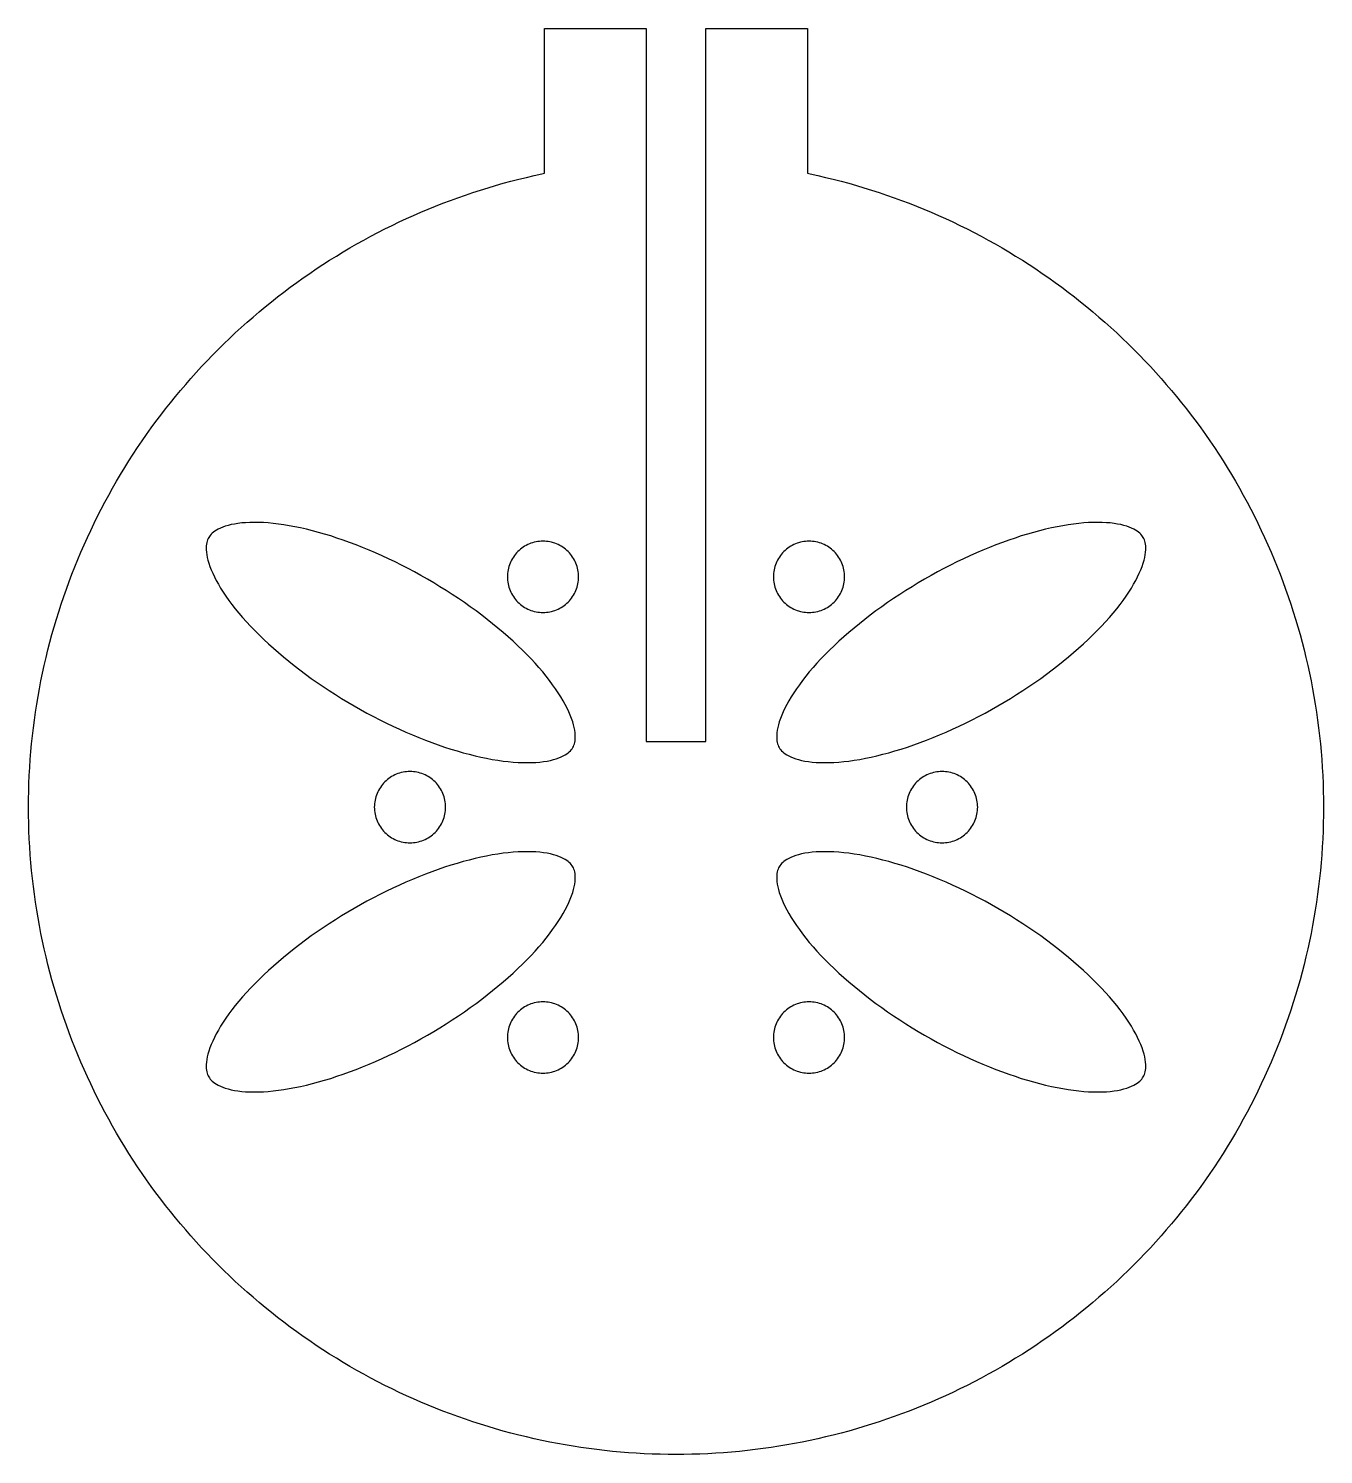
# Model space of a CAD drawing. Header units: millimetres. Extents: x -34 to 108, y -34 to 42.
# Drawn here: x -34.5 to 34.5, y -34.5 to 41.5 of the extents above; entities that cross this region are included whole.
import ezdxf

# ---------------------------------------------------------------- set-up
doc = ezdxf.new("R2010")
doc.units = ezdxf.units.MM
doc.layers.add('CUT', color=1, linetype='Continuous')

msp = doc.modelspace()

# ---------------------------------------------------------------- linework, layer by layer
at = {"layer": 'CUT'}
for points in [[(34.477, -1.27), (34.458, -1.693), (34.435, -2.116), (34.407, -2.538), (34.373, -2.96), (34.334, -3.382), (34.29, -3.803), (34.241, -4.223), (34.186, -4.643), (34.127, -5.062), (34.062, -5.481), (33.992, -5.898), (33.917, -6.315), (33.837, -6.731), (33.752, -7.145), (33.662, -7.559), (33.566, -7.972), (33.466, -8.383), (33.361, -8.793), (33.25, -9.202), (33.135, -9.609), (33.014, -10.015), (32.889, -10.419), (32.759, -10.822), (32.623, -11.223), (32.483, -11.623), (32.338, -12.02), (32.188, -12.416), (32.033, -12.81), (31.874, -13.203), (31.709, -13.593), (31.54, -13.981), (31.366, -14.367), (31.188, -14.751), (31.004, -15.132), (30.816, -15.512), (30.624, -15.889), (30.426, -16.263), (30.224, -16.635), (30.018, -17.005), (29.807, -17.372), (29.592, -17.737), (29.372, -18.098), (29.147, -18.457), (28.919, -18.814), (28.686, -19.167), (28.448, -19.518), (28.207, -19.865), (27.961, -20.21), (27.711, -20.552), (27.456, -20.89), (27.198, -21.225), (26.935, -21.558), (26.669, -21.887), (26.398, -22.212), (26.124, -22.534), (25.845, -22.853), (25.563, -23.169), (25.277, -23.481), (24.987, -23.789), (24.693, -24.094), (24.395, -24.395), (24.094, -24.693), (23.789, -24.987), (23.481, -25.277), (23.169, -25.563), (22.853, -25.845), (22.534, -26.124), (22.212, -26.398), (21.887, -26.669), (21.558, -26.935), (21.225, -27.198), (20.89, -27.456), (20.552, -27.711), (20.21, -27.961), (19.865, -28.207), (19.518, -28.448), (19.167, -28.686), (18.814, -28.919), (18.457, -29.147), (18.098, -29.372), (17.737, -29.592), (17.372, -29.807), (17.005, -30.018), (16.635, -30.224), (16.263, -30.426), (15.889, -30.624), (15.512, -30.816), (15.132, -31.004), (14.751, -31.188), (14.367, -31.366), (13.981, -31.54), (13.593, -31.709), (13.203, -31.874), (12.81, -32.033), (12.416, -32.188), (12.02, -32.338), (11.623, -32.483), (11.223, -32.623), (10.822, -32.759), (10.419, -32.889), (10.015, -33.014), (9.609, -33.135), (9.202, -33.25), (8.793, -33.361), (8.383, -33.466), (7.972, -33.566), (7.559, -33.662), (7.145, -33.752), (6.731, -33.837), (6.315, -33.917), (5.898, -33.992), (5.481, -34.062), (5.062, -34.127), (4.643, -34.186), (4.223, -34.241), (3.803, -34.29), (3.382, -34.334), (2.96, -34.373), (2.538, -34.407), (2.116, -34.435), (1.693, -34.458), (1.27, -34.477), (0.847, -34.49), (0.423, -34.497), (0, -34.5), (-0.423, -34.497), (-0.847, -34.49), (-1.27, -34.477), (-1.693, -34.458), (-2.116, -34.435), (-2.538, -34.407), (-2.96, -34.373), (-3.382, -34.334), (-3.803, -34.29), (-4.223, -34.241), (-4.643, -34.186), (-5.062, -34.127), (-5.481, -34.062), (-5.898, -33.992), (-6.315, -33.917), (-6.731, -33.837), (-7.145, -33.752), (-7.559, -33.662), (-7.972, -33.566), (-8.383, -33.466), (-8.793, -33.361), (-9.202, -33.25), (-9.609, -33.135), (-10.015, -33.014), (-10.419, -32.889), (-10.822, -32.759), (-11.223, -32.623), (-11.623, -32.483), (-12.02, -32.338), (-12.416, -32.188), (-12.81, -32.033), (-13.203, -31.874), (-13.593, -31.709), (-13.981, -31.54), (-14.367, -31.366), (-14.751, -31.188), (-15.132, -31.004), (-15.512, -30.816), (-15.889, -30.624), (-16.263, -30.426), (-16.635, -30.224), (-17.005, -30.018), (-17.372, -29.807), (-17.737, -29.592), (-18.098, -29.372), (-18.457, -29.147), (-18.814, -28.919), (-19.167, -28.686), (-19.518, -28.448), (-19.865, -28.207), (-20.21, -27.961), (-20.552, -27.711), (-20.89, -27.456), (-21.225, -27.198), (-21.558, -26.935), (-21.887, -26.669), (-22.212, -26.398), (-22.534, -26.124), (-22.853, -25.845), (-23.169, -25.563), (-23.481, -25.277), (-23.789, -24.987), (-24.094, -24.693), (-24.395, -24.395), (-24.693, -24.094), (-24.987, -23.789), (-25.277, -23.481), (-25.563, -23.169), (-25.845, -22.853), (-26.124, -22.534), (-26.398, -22.212), (-26.669, -21.887), (-26.935, -21.558), (-27.198, -21.225), (-27.456, -20.89), (-27.711, -20.552), (-27.961, -20.21), (-28.207, -19.865), (-28.448, -19.518), (-28.686, -19.167), (-28.919, -18.814), (-29.147, -18.457), (-29.372, -18.098), (-29.592, -17.737), (-29.807, -17.372), (-30.018, -17.005), (-30.224, -16.635), (-30.426, -16.263), (-30.624, -15.889), (-30.816, -15.512), (-31.004, -15.132), (-31.188, -14.751), (-31.366, -14.367), (-31.54, -13.981), (-31.709, -13.593), (-31.874, -13.203), (-32.033, -12.81), (-32.188, -12.416), (-32.338, -12.02), (-32.483, -11.623), (-32.623, -11.223), (-32.759, -10.822), (-32.889, -10.419), (-33.014, -10.015), (-33.135, -9.609), (-33.25, -9.202), (-33.361, -8.793), (-33.466, -8.383), (-33.566, -7.972), (-33.662, -7.559), (-33.752, -7.145), (-33.837, -6.731), (-33.917, -6.315), (-33.992, -5.898), (-34.062, -5.481), (-34.127, -5.062), (-34.186, -4.643), (-34.241, -4.223), (-34.29, -3.803), (-34.334, -3.382), (-34.373, -2.96), (-34.407, -2.538), (-34.435, -2.116), (-34.458, -1.693), (-34.477, -1.27), (-34.49, -0.847), (-34.497, -0.423), (-34.5, 0), (-34.497, 0.423), (-34.49, 0.847), (-34.477, 1.27), (-34.458, 1.693), (-34.435, 2.116), (-34.407, 2.538), (-34.373, 2.96), (-34.334, 3.382), (-34.29, 3.803), (-34.241, 4.223), (-34.186, 4.643), (-34.127, 5.062), (-34.062, 5.481), (-33.992, 5.898), (-33.917, 6.315), (-33.837, 6.731), (-33.752, 7.145), (-33.662, 7.559), (-33.566, 7.972), (-33.466, 8.383), (-33.361, 8.793), (-33.25, 9.202), (-33.135, 9.609), (-33.014, 10.015), (-32.889, 10.419), (-32.759, 10.822), (-32.623, 11.223), (-32.483, 11.623), (-32.338, 12.02), (-32.188, 12.416), (-32.033, 12.81), (-31.874, 13.203), (-31.709, 13.593), (-31.54, 13.981), (-31.366, 14.367), (-31.188, 14.751), (-31.004, 15.132), (-30.816, 15.512), (-30.624, 15.889), (-30.426, 16.263), (-30.224, 16.635), (-30.018, 17.005), (-29.807, 17.372), (-29.592, 17.737), (-29.372, 18.098), (-29.147, 18.457), (-28.919, 18.814), (-28.686, 19.167), (-28.448, 19.518), (-28.207, 19.865), (-27.961, 20.21), (-27.711, 20.552), (-27.456, 20.89), (-27.198, 21.225), (-26.935, 21.558), (-26.669, 21.887), (-26.398, 22.212), (-26.124, 22.534), (-25.845, 22.853), (-25.563, 23.169), (-25.277, 23.481), (-24.987, 23.789), (-24.693, 24.094), (-24.395, 24.395), (-24.094, 24.693), (-23.789, 24.987), (-23.481, 25.277), (-23.169, 25.563), (-22.853, 25.845), (-22.534, 26.124), (-22.212, 26.398), (-21.887, 26.669), (-21.558, 26.935), (-21.225, 27.198), (-20.89, 27.456), (-20.552, 27.711), (-20.21, 27.961), (-19.865, 28.207), (-19.518, 28.448), (-19.167, 28.686), (-18.814, 28.919), (-18.457, 29.147), (-18.098, 29.372), (-17.737, 29.592), (-17.372, 29.807), (-17.005, 30.018), (-16.635, 30.224), (-16.263, 30.426), (-15.889, 30.624), (-15.512, 30.816), (-15.132, 31.004), (-14.751, 31.188), (-14.367, 31.366), (-13.981, 31.54), (-13.593, 31.709), (-13.203, 31.874), (-12.81, 32.033), (-12.416, 32.188), (-12.02, 32.338), (-11.623, 32.483), (-11.223, 32.623), (-10.822, 32.759), (-10.419, 32.889), (-10.015, 33.014), (-9.609, 33.135), (-9.202, 33.25), (-8.793, 33.361), (-8.383, 33.466), (-7.972, 33.566), (-7.559, 33.662), (-7.145, 33.752), (-7, 33.782), (-7, 41.5), (-1.587, 41.5), (-1.587, 3.5), (1.587, 3.5), (1.587, 41.5), (7, 41.5), (7, 33.782), (7.145, 33.752), (7.559, 33.662), (7.972, 33.566), (8.383, 33.466), (8.793, 33.361), (9.202, 33.25), (9.609, 33.135), (10.015, 33.014), (10.419, 32.889), (10.822, 32.759), (11.223, 32.623), (11.623, 32.483), (12.02, 32.338), (12.416, 32.188), (12.81, 32.033), (13.203, 31.874), (13.593, 31.709), (13.981, 31.54), (14.367, 31.366), (14.751, 31.188), (15.132, 31.004), (15.512, 30.816), (15.889, 30.624), (16.263, 30.426), (16.635, 30.224), (17.005, 30.018), (17.372, 29.807), (17.737, 29.592), (18.098, 29.372), (18.457, 29.147), (18.814, 28.919), (19.167, 28.686), (19.518, 28.448), (19.865, 28.207), (20.21, 27.961), (20.552, 27.711), (20.89, 27.456), (21.225, 27.198), (21.558, 26.935), (21.887, 26.669), (22.212, 26.398), (22.534, 26.124), (22.853, 25.845), (23.169, 25.563), (23.481, 25.277), (23.789, 24.987), (24.094, 24.693), (24.395, 24.395), (24.693, 24.094), (24.987, 23.789), (25.277, 23.481), (25.563, 23.169), (25.845, 22.853), (26.124, 22.534), (26.398, 22.212), (26.669, 21.887), (26.935, 21.558), (27.198, 21.225), (27.456, 20.89), (27.711, 20.552), (27.961, 20.21), (28.207, 19.865), (28.448, 19.518), (28.686, 19.167), (28.919, 18.814), (29.147, 18.457), (29.372, 18.098), (29.592, 17.737), (29.807, 17.372), (30.018, 17.005), (30.224, 16.635), (30.426, 16.263), (30.624, 15.889), (30.816, 15.512), (31.004, 15.132), (31.188, 14.751), (31.366, 14.367), (31.54, 13.981), (31.709, 13.593), (31.874, 13.203), (32.033, 12.81), (32.188, 12.416), (32.338, 12.02), (32.483, 11.623), (32.623, 11.223), (32.759, 10.822), (32.889, 10.419), (33.014, 10.015), (33.135, 9.609), (33.25, 9.202), (33.361, 8.793), (33.466, 8.383), (33.566, 7.972), (33.662, 7.559), (33.752, 7.145), (33.837, 6.731), (33.917, 6.315), (33.992, 5.898), (34.062, 5.481), (34.127, 5.062), (34.186, 4.643), (34.241, 4.223), (34.29, 3.803), (34.334, 3.382), (34.373, 2.96), (34.407, 2.538), (34.435, 2.116), (34.458, 1.693), (34.477, 1.27), (34.49, 0.847), (34.497, 0.423), (34.5, 0), (34.497, -0.423), (34.49, -0.847), (34.477, -1.27)], [(-12.246, 11.546), (-12.577, 11.752), (-12.911, 11.955), (-13.249, 12.152), (-13.589, 12.346), (-13.931, 12.534), (-14.276, 12.718), (-14.621, 12.896), (-14.968, 13.069), (-15.316, 13.235), (-15.663, 13.397), (-16.01, 13.552), (-16.357, 13.7), (-16.703, 13.843), (-17.047, 13.978), (-17.389, 14.107), (-17.728, 14.23), (-18.065, 14.345), (-18.399, 14.453), (-18.729, 14.553), (-19.055, 14.647), (-19.376, 14.733), (-19.692, 14.811), (-20.003, 14.882), (-20.308, 14.946), (-20.606, 15.001), (-20.898, 15.049), (-21.182, 15.09), (-21.459, 15.122), (-21.728, 15.147), (-21.988, 15.165), (-22.239, 15.175), (-22.48, 15.178), (-22.712, 15.174), (-22.933, 15.163), (-23.143, 15.146), (-23.341, 15.122), (-23.528, 15.092), (-23.703, 15.057), (-23.865, 15.017), (-24.015, 14.973), (-24.152, 14.925), (-24.276, 14.874), (-24.387, 14.821), (-24.486, 14.767), (-24.573, 14.711), (-24.648, 14.655), (-24.714, 14.6), (-24.77, 14.544), (-24.819, 14.488), (-24.861, 14.432), (-24.897, 14.374), (-24.929, 14.314), (-24.957, 14.25), (-24.981, 14.18), (-25.001, 14.103), (-25.016, 14.018), (-25.027, 13.925), (-25.031, 13.822), (-25.029, 13.709), (-25.019, 13.586), (-25.002, 13.453), (-24.975, 13.311), (-24.938, 13.159), (-24.892, 12.999), (-24.834, 12.83), (-24.767, 12.653), (-24.688, 12.469), (-24.598, 12.279), (-24.497, 12.082), (-24.385, 11.879), (-24.262, 11.672), (-24.127, 11.46), (-23.982, 11.243), (-23.826, 11.023), (-23.659, 10.8), (-23.482, 10.574), (-23.295, 10.345), (-23.097, 10.114), (-22.89, 9.882), (-22.673, 9.648), (-22.447, 9.414), (-22.212, 9.178), (-21.968, 8.943), (-21.716, 8.708), (-21.455, 8.473), (-21.187, 8.238), (-20.912, 8.005), (-20.629, 7.774), (-20.339, 7.544), (-20.043, 7.315), (-19.741, 7.09), (-19.433, 6.866), (-19.12, 6.646), (-18.802, 6.429), (-18.479, 6.215), (-18.152, 6.004), (-17.821, 5.798), (-17.486, 5.595), (-17.149, 5.398), (-16.809, 5.204), (-16.466, 5.016), (-16.122, 4.832), (-15.776, 4.654), (-15.429, 4.481), (-15.082, 4.315), (-14.734, 4.153), (-14.387, 3.998), (-14.04, 3.85), (-13.695, 3.707), (-13.351, 3.572), (-13.009, 3.443), (-12.669, 3.32), (-12.332, 3.205), (-11.999, 3.097), (-11.669, 2.997), (-11.343, 2.903), (-11.022, 2.817), (-10.705, 2.739), (-10.395, 2.668), (-10.09, 2.604), (-9.791, 2.549), (-9.5, 2.501), (-9.215, 2.46), (-8.938, 2.428), (-8.67, 2.403), (-8.41, 2.385), (-8.159, 2.375), (-7.917, 2.372), (-7.686, 2.376), (-7.465, 2.387), (-7.255, 2.404), (-7.056, 2.428), (-6.869, 2.458), (-6.695, 2.493), (-6.532, 2.533), (-6.382, 2.577), (-6.246, 2.625), (-6.122, 2.676), (-6.011, 2.729), (-5.912, 2.783), (-5.825, 2.839), (-5.749, 2.895), (-5.684, 2.95), (-5.627, 3.006), (-5.579, 3.062), (-5.537, 3.118), (-5.5, 3.176), (-5.468, 3.236), (-5.441, 3.3), (-5.417, 3.37), (-5.397, 3.447), (-5.381, 3.532), (-5.371, 3.625), (-5.366, 3.728), (-5.368, 3.841), (-5.378, 3.964), (-5.396, 4.097), (-5.423, 4.239), (-5.459, 4.391), (-5.506, 4.551), (-5.563, 4.72), (-5.631, 4.897), (-5.71, 5.081), (-5.799, 5.271), (-5.9, 5.468), (-6.013, 5.671), (-6.136, 5.878), (-6.27, 6.09), (-6.416, 6.307), (-6.572, 6.527), (-6.738, 6.75), (-6.916, 6.976), (-7.103, 7.205), (-7.3, 7.436), (-7.508, 7.668), (-7.724, 7.902), (-7.951, 8.136), (-8.186, 8.372), (-8.429, 8.607), (-8.682, 8.842), (-8.942, 9.077), (-9.21, 9.312), (-9.486, 9.545), (-9.769, 9.776), (-10.058, 10.006), (-10.354, 10.235), (-10.656, 10.46), (-10.964, 10.684), (-11.277, 10.904), (-11.596, 11.121), (-11.919, 11.335), (-12.246, 11.546)], [(16.122, 4.832), (16.466, 5.016), (16.809, 5.204), (17.149, 5.398), (17.486, 5.595), (17.821, 5.798), (18.152, 6.004), (18.479, 6.215), (18.802, 6.429), (19.12, 6.646), (19.433, 6.866), (19.741, 7.09), (20.043, 7.315), (20.339, 7.544), (20.629, 7.774), (20.912, 8.005), (21.187, 8.238), (21.455, 8.473), (21.716, 8.708), (21.968, 8.943), (22.212, 9.178), (22.447, 9.414), (22.673, 9.648), (22.89, 9.882), (23.097, 10.114), (23.295, 10.345), (23.482, 10.574), (23.659, 10.8), (23.826, 11.023), (23.982, 11.243), (24.127, 11.46), (24.262, 11.672), (24.385, 11.879), (24.497, 12.082), (24.598, 12.279), (24.688, 12.469), (24.767, 12.653), (24.834, 12.83), (24.892, 12.999), (24.938, 13.159), (24.975, 13.311), (25.002, 13.453), (25.019, 13.586), (25.029, 13.709), (25.031, 13.822), (25.027, 13.925), (25.016, 14.018), (25.001, 14.103), (24.981, 14.18), (24.957, 14.25), (24.929, 14.314), (24.897, 14.374), (24.861, 14.432), (24.819, 14.488), (24.77, 14.544), (24.714, 14.6), (24.648, 14.655), (24.573, 14.711), (24.486, 14.767), (24.387, 14.821), (24.276, 14.874), (24.152, 14.925), (24.015, 14.973), (23.865, 15.017), (23.703, 15.057), (23.528, 15.092), (23.341, 15.122), (23.143, 15.146), (22.933, 15.163), (22.712, 15.174), (22.48, 15.178), (22.239, 15.175), (21.988, 15.165), (21.728, 15.147), (21.459, 15.122), (21.182, 15.09), (20.898, 15.049), (20.606, 15.001), (20.308, 14.946), (20.003, 14.882), (19.692, 14.811), (19.376, 14.733), (19.055, 14.647), (18.729, 14.553), (18.399, 14.453), (18.065, 14.345), (17.728, 14.23), (17.389, 14.107), (17.047, 13.978), (16.703, 13.843), (16.357, 13.7), (16.01, 13.552), (15.663, 13.397), (15.316, 13.235), (14.968, 13.069), (14.621, 12.896), (14.276, 12.718), (13.931, 12.534), (13.589, 12.346), (13.249, 12.152), (12.911, 11.955), (12.577, 11.752), (12.246, 11.546), (11.919, 11.335), (11.596, 11.121), (11.277, 10.904), (10.964, 10.684), (10.656, 10.46), (10.354, 10.235), (10.058, 10.006), (9.769, 9.776), (9.486, 9.545), (9.21, 9.312), (8.942, 9.077), (8.682, 8.842), (8.429, 8.607), (8.186, 8.372), (7.951, 8.136), (7.724, 7.902), (7.508, 7.668), (7.3, 7.436), (7.103, 7.205), (6.916, 6.976), (6.738, 6.75), (6.572, 6.527), (6.416, 6.307), (6.27, 6.09), (6.136, 5.878), (6.013, 5.671), (5.9, 5.468), (5.799, 5.271), (5.71, 5.081), (5.631, 4.897), (5.563, 4.72), (5.506, 4.551), (5.459, 4.391), (5.423, 4.239), (5.396, 4.097), (5.378, 3.964), (5.368, 3.841), (5.366, 3.728), (5.371, 3.625), (5.381, 3.532), (5.397, 3.447), (5.417, 3.37), (5.441, 3.3), (5.468, 3.236), (5.5, 3.176), (5.537, 3.118), (5.579, 3.062), (5.627, 3.006), (5.684, 2.95), (5.749, 2.895), (5.825, 2.839), (5.912, 2.783), (6.011, 2.729), (6.122, 2.676), (6.246, 2.625), (6.382, 2.577), (6.532, 2.533), (6.695, 2.493), (6.869, 2.458), (7.056, 2.428), (7.255, 2.404), (7.465, 2.387), (7.686, 2.376), (7.917, 2.372), (8.159, 2.375), (8.41, 2.385), (8.67, 2.403), (8.938, 2.428), (9.215, 2.46), (9.5, 2.501), (9.791, 2.549), (10.09, 2.604), (10.395, 2.668), (10.705, 2.739), (11.022, 2.817), (11.343, 2.903), (11.669, 2.997), (11.999, 3.097), (12.332, 3.205), (12.669, 3.32), (13.009, 3.443), (13.351, 3.572), (13.695, 3.707), (14.04, 3.85), (14.387, 3.998), (14.734, 4.153), (15.082, 4.315), (15.429, 4.481), (15.776, 4.654), (16.122, 4.832)], [(-5.224, 11.905), (-5.208, 11.997), (-5.197, 12.09), (-5.19, 12.183), (-5.188, 12.276), (-5.19, 12.369), (-5.197, 12.462), (-5.208, 12.555), (-5.224, 12.647), (-5.245, 12.737), (-5.27, 12.827), (-5.299, 12.916), (-5.332, 13.003), (-5.37, 13.088), (-5.412, 13.171), (-5.458, 13.253), (-5.508, 13.331), (-5.562, 13.408), (-5.619, 13.481), (-5.68, 13.552), (-5.744, 13.619), (-5.812, 13.683), (-5.882, 13.744), (-5.956, 13.802), (-6.032, 13.855), (-6.111, 13.905), (-6.192, 13.951), (-6.275, 13.993), (-6.361, 14.031), (-6.448, 14.064), (-6.536, 14.094), (-6.626, 14.119), (-6.717, 14.139), (-6.809, 14.155), (-6.901, 14.166), (-6.994, 14.173), (-7.088, 14.176), (-7.181, 14.173), (-7.274, 14.166), (-7.366, 14.155), (-7.458, 14.139), (-7.549, 14.119), (-7.639, 14.094), (-7.727, 14.064), (-7.814, 14.031), (-7.9, 13.993), (-7.983, 13.951), (-8.064, 13.905), (-8.143, 13.855), (-8.219, 13.802), (-8.293, 13.744), (-8.363, 13.683), (-8.431, 13.619), (-8.495, 13.552), (-8.556, 13.481), (-8.613, 13.408), (-8.667, 13.331), (-8.717, 13.253), (-8.763, 13.171), (-8.805, 13.088), (-8.843, 13.003), (-8.876, 12.916), (-8.905, 12.827), (-8.93, 12.737), (-8.951, 12.647), (-8.967, 12.555), (-8.978, 12.462), (-8.985, 12.369), (-8.987, 12.276), (-8.985, 12.183), (-8.978, 12.09), (-8.967, 11.997), (-8.951, 11.905), (-8.93, 11.814), (-8.905, 11.724), (-8.876, 11.636), (-8.843, 11.549), (-8.805, 11.464), (-8.763, 11.38), (-8.717, 11.299), (-8.667, 11.221), (-8.613, 11.144), (-8.556, 11.071), (-8.495, 11), (-8.431, 10.933), (-8.363, 10.868), (-8.293, 10.807), (-8.219, 10.75), (-8.143, 10.696), (-8.064, 10.647), (-7.983, 10.601), (-7.9, 10.559), (-7.814, 10.521), (-7.727, 10.487), (-7.639, 10.458), (-7.549, 10.433), (-7.458, 10.413), (-7.366, 10.397), (-7.274, 10.385), (-7.181, 10.379), (-7.088, 10.376), (-6.994, 10.379), (-6.901, 10.385), (-6.809, 10.397), (-6.717, 10.413), (-6.626, 10.433), (-6.536, 10.458), (-6.448, 10.487), (-6.361, 10.521), (-6.275, 10.559), (-6.192, 10.601), (-6.111, 10.647), (-6.032, 10.696), (-5.956, 10.75), (-5.882, 10.807), (-5.812, 10.868), (-5.744, 10.933), (-5.68, 11), (-5.619, 11.071), (-5.562, 11.144), (-5.508, 11.221), (-5.458, 11.299), (-5.412, 11.38), (-5.37, 11.464), (-5.332, 11.549), (-5.299, 11.636), (-5.27, 11.724), (-5.245, 11.814), (-5.224, 11.905)], [(8.951, 11.905), (8.967, 11.997), (8.978, 12.09), (8.985, 12.183), (8.987, 12.276), (8.985, 12.369), (8.978, 12.462), (8.967, 12.555), (8.951, 12.647), (8.93, 12.737), (8.905, 12.827), (8.876, 12.916), (8.843, 13.003), (8.805, 13.088), (8.763, 13.171), (8.717, 13.253), (8.667, 13.331), (8.613, 13.408), (8.556, 13.481), (8.495, 13.552), (8.431, 13.619), (8.363, 13.683), (8.293, 13.744), (8.219, 13.802), (8.143, 13.855), (8.064, 13.905), (7.983, 13.951), (7.9, 13.993), (7.814, 14.031), (7.727, 14.064), (7.639, 14.094), (7.549, 14.119), (7.458, 14.139), (7.366, 14.155), (7.274, 14.166), (7.181, 14.173), (7.087, 14.176), (6.994, 14.173), (6.901, 14.166), (6.809, 14.155), (6.717, 14.139), (6.626, 14.119), (6.536, 14.094), (6.448, 14.064), (6.361, 14.031), (6.275, 13.993), (6.192, 13.951), (6.111, 13.905), (6.032, 13.855), (5.956, 13.802), (5.882, 13.744), (5.812, 13.683), (5.744, 13.619), (5.68, 13.552), (5.619, 13.481), (5.562, 13.408), (5.508, 13.331), (5.458, 13.253), (5.412, 13.171), (5.37, 13.088), (5.332, 13.003), (5.299, 12.916), (5.27, 12.827), (5.245, 12.737), (5.224, 12.647), (5.208, 12.555), (5.197, 12.462), (5.19, 12.369), (5.188, 12.276), (5.19, 12.183), (5.197, 12.09), (5.208, 11.997), (5.224, 11.905), (5.245, 11.814), (5.27, 11.724), (5.299, 11.636), (5.332, 11.549), (5.37, 11.464), (5.412, 11.38), (5.458, 11.299), (5.508, 11.221), (5.562, 11.144), (5.619, 11.071), (5.68, 11), (5.744, 10.933), (5.812, 10.868), (5.882, 10.807), (5.956, 10.75), (6.032, 10.696), (6.111, 10.647), (6.192, 10.601), (6.275, 10.559), (6.361, 10.521), (6.448, 10.487), (6.536, 10.458), (6.626, 10.433), (6.717, 10.413), (6.809, 10.397), (6.901, 10.385), (6.994, 10.379), (7.087, 10.376), (7.181, 10.379), (7.274, 10.385), (7.366, 10.397), (7.458, 10.413), (7.549, 10.433), (7.639, 10.458), (7.727, 10.487), (7.814, 10.521), (7.9, 10.559), (7.983, 10.601), (8.064, 10.647), (8.143, 10.696), (8.219, 10.75), (8.293, 10.807), (8.363, 10.868), (8.431, 10.933), (8.495, 11), (8.556, 11.071), (8.613, 11.144), (8.667, 11.221), (8.717, 11.299), (8.763, 11.38), (8.805, 11.464), (8.843, 11.549), (8.876, 11.636), (8.905, 11.724), (8.93, 11.814), (8.951, 11.905)], [(-12.296, -0.279), (-12.285, -0.186), (-12.278, -0.093), (-12.275, 0), (-12.278, 0.093), (-12.285, 0.186), (-12.296, 0.279), (-12.312, 0.371), (-12.332, 0.462), (-12.357, 0.551), (-12.386, 0.64), (-12.42, 0.727), (-12.458, 0.812), (-12.5, 0.895), (-12.546, 0.977), (-12.596, 1.055), (-12.649, 1.132), (-12.707, 1.205), (-12.767, 1.276), (-12.832, 1.343), (-12.899, 1.408), (-12.97, 1.468), (-13.043, 1.526), (-13.12, 1.579), (-13.198, 1.629), (-13.28, 1.675), (-13.363, 1.717), (-13.448, 1.755), (-13.535, 1.789), (-13.624, 1.818), (-13.713, 1.843), (-13.804, 1.863), (-13.896, 1.879), (-13.989, 1.89), (-14.082, 1.897), (-14.175, 1.9), (-14.268, 1.897), (-14.361, 1.89), (-14.454, 1.879), (-14.546, 1.863), (-14.637, 1.843), (-14.726, 1.818), (-14.815, 1.789), (-14.902, 1.755), (-14.987, 1.717), (-15.07, 1.675), (-15.152, 1.629), (-15.23, 1.579), (-15.307, 1.526), (-15.38, 1.468), (-15.451, 1.408), (-15.518, 1.343), (-15.583, 1.276), (-15.643, 1.205), (-15.701, 1.132), (-15.754, 1.055), (-15.804, 0.977), (-15.85, 0.895), (-15.892, 0.812), (-15.93, 0.727), (-15.964, 0.64), (-15.993, 0.551), (-16.018, 0.462), (-16.038, 0.371), (-16.054, 0.279), (-16.065, 0.186), (-16.072, 0.093), (-16.075, 0), (-16.072, -0.093), (-16.065, -0.186), (-16.054, -0.279), (-16.038, -0.371), (-16.018, -0.462), (-15.993, -0.551), (-15.964, -0.64), (-15.93, -0.727), (-15.892, -0.812), (-15.85, -0.895), (-15.804, -0.977), (-15.754, -1.055), (-15.701, -1.132), (-15.643, -1.205), (-15.583, -1.276), (-15.518, -1.343), (-15.451, -1.408), (-15.38, -1.468), (-15.307, -1.526), (-15.23, -1.579), (-15.152, -1.629), (-15.07, -1.675), (-14.987, -1.717), (-14.902, -1.755), (-14.815, -1.789), (-14.726, -1.818), (-14.637, -1.843), (-14.546, -1.863), (-14.454, -1.879), (-14.361, -1.89), (-14.268, -1.897), (-14.175, -1.9), (-14.082, -1.897), (-13.989, -1.89), (-13.896, -1.879), (-13.804, -1.863), (-13.713, -1.843), (-13.624, -1.818), (-13.535, -1.789), (-13.448, -1.755), (-13.363, -1.717), (-13.28, -1.675), (-13.198, -1.629), (-13.12, -1.579), (-13.043, -1.526), (-12.97, -1.468), (-12.899, -1.408), (-12.832, -1.343), (-12.767, -1.276), (-12.707, -1.205), (-12.649, -1.132), (-12.596, -1.055), (-12.546, -0.977), (-12.5, -0.895), (-12.458, -0.812), (-12.42, -0.727), (-12.386, -0.64), (-12.357, -0.551), (-12.332, -0.462), (-12.312, -0.371), (-12.296, -0.279)], [(16.038, -0.371), (16.054, -0.279), (16.065, -0.186), (16.072, -0.093), (16.075, 0), (16.072, 0.093), (16.065, 0.186), (16.054, 0.279), (16.038, 0.371), (16.018, 0.462), (15.993, 0.551), (15.964, 0.64), (15.93, 0.727), (15.892, 0.812), (15.85, 0.895), (15.804, 0.977), (15.754, 1.055), (15.701, 1.132), (15.643, 1.205), (15.583, 1.276), (15.518, 1.343), (15.451, 1.408), (15.38, 1.468), (15.307, 1.526), (15.23, 1.579), (15.152, 1.629), (15.07, 1.675), (14.987, 1.717), (14.902, 1.755), (14.815, 1.789), (14.726, 1.818), (14.637, 1.843), (14.546, 1.863), (14.454, 1.879), (14.361, 1.89), (14.268, 1.897), (14.175, 1.9), (14.082, 1.897), (13.989, 1.89), (13.896, 1.879), (13.804, 1.863), (13.713, 1.843), (13.624, 1.818), (13.535, 1.789), (13.448, 1.755), (13.363, 1.717), (13.28, 1.675), (13.198, 1.629), (13.12, 1.579), (13.043, 1.526), (12.97, 1.468), (12.899, 1.408), (12.832, 1.343), (12.767, 1.276), (12.707, 1.205), (12.649, 1.132), (12.596, 1.055), (12.546, 0.977), (12.5, 0.895), (12.458, 0.812), (12.42, 0.727), (12.386, 0.64), (12.357, 0.551), (12.332, 0.462), (12.312, 0.371), (12.296, 0.279), (12.285, 0.186), (12.278, 0.093), (12.275, 0), (12.278, -0.093), (12.285, -0.186), (12.296, -0.279), (12.312, -0.371), (12.332, -0.462), (12.357, -0.551), (12.386, -0.64), (12.42, -0.727), (12.458, -0.812), (12.5, -0.895), (12.546, -0.977), (12.596, -1.055), (12.649, -1.132), (12.707, -1.205), (12.767, -1.276), (12.832, -1.343), (12.899, -1.408), (12.97, -1.468), (13.043, -1.526), (13.12, -1.579), (13.198, -1.629), (13.28, -1.675), (13.363, -1.717), (13.448, -1.755), (13.535, -1.789), (13.624, -1.818), (13.713, -1.843), (13.804, -1.863), (13.896, -1.879), (13.989, -1.89), (14.082, -1.897), (14.175, -1.9), (14.268, -1.897), (14.361, -1.89), (14.454, -1.879), (14.546, -1.863), (14.637, -1.843), (14.726, -1.818), (14.815, -1.789), (14.902, -1.755), (14.987, -1.717), (15.07, -1.675), (15.152, -1.629), (15.23, -1.579), (15.307, -1.526), (15.38, -1.468), (15.451, -1.408), (15.518, -1.343), (15.583, -1.276), (15.643, -1.205), (15.701, -1.132), (15.754, -1.055), (15.804, -0.977), (15.85, -0.895), (15.892, -0.812), (15.93, -0.727), (15.964, -0.64), (15.993, -0.551), (16.018, -0.462), (16.038, -0.371)], [(-15.776, -4.654), (-16.122, -4.832), (-16.466, -5.016), (-16.809, -5.204), (-17.149, -5.398), (-17.486, -5.595), (-17.821, -5.798), (-18.152, -6.004), (-18.479, -6.215), (-18.802, -6.429), (-19.12, -6.646), (-19.433, -6.866), (-19.741, -7.09), (-20.043, -7.315), (-20.339, -7.544), (-20.629, -7.774), (-20.912, -8.005), (-21.187, -8.238), (-21.455, -8.473), (-21.716, -8.708), (-21.968, -8.943), (-22.212, -9.178), (-22.447, -9.414), (-22.673, -9.648), (-22.89, -9.882), (-23.097, -10.114), (-23.295, -10.345), (-23.482, -10.574), (-23.659, -10.8), (-23.826, -11.023), (-23.982, -11.243), (-24.127, -11.46), (-24.262, -11.672), (-24.385, -11.879), (-24.497, -12.082), (-24.598, -12.279), (-24.688, -12.469), (-24.767, -12.653), (-24.834, -12.83), (-24.892, -12.999), (-24.938, -13.159), (-24.975, -13.311), (-25.002, -13.453), (-25.019, -13.586), (-25.029, -13.709), (-25.031, -13.822), (-25.027, -13.925), (-25.016, -14.018), (-25.001, -14.103), (-24.981, -14.18), (-24.957, -14.25), (-24.929, -14.314), (-24.897, -14.374), (-24.861, -14.432), (-24.819, -14.488), (-24.77, -14.544), (-24.714, -14.6), (-24.648, -14.655), (-24.573, -14.711), (-24.486, -14.767), (-24.387, -14.821), (-24.276, -14.874), (-24.152, -14.925), (-24.015, -14.973), (-23.865, -15.017), (-23.703, -15.057), (-23.528, -15.092), (-23.341, -15.122), (-23.143, -15.146), (-22.933, -15.163), (-22.712, -15.174), (-22.48, -15.178), (-22.239, -15.175), (-21.988, -15.165), (-21.728, -15.147), (-21.459, -15.122), (-21.182, -15.09), (-20.898, -15.049), (-20.606, -15.001), (-20.308, -14.946), (-20.003, -14.882), (-19.692, -14.811), (-19.376, -14.733), (-19.055, -14.647), (-18.729, -14.553), (-18.399, -14.453), (-18.065, -14.345), (-17.728, -14.23), (-17.389, -14.107), (-17.047, -13.978), (-16.703, -13.843), (-16.357, -13.7), (-16.01, -13.552), (-15.663, -13.397), (-15.316, -13.235), (-14.968, -13.069), (-14.621, -12.896), (-14.276, -12.718), (-13.931, -12.534), (-13.589, -12.346), (-13.249, -12.152), (-12.911, -11.955), (-12.577, -11.752), (-12.246, -11.546), (-11.919, -11.335), (-11.596, -11.121), (-11.277, -10.904), (-10.964, -10.684), (-10.656, -10.46), (-10.354, -10.235), (-10.058, -10.006), (-9.769, -9.776), (-9.486, -9.545), (-9.21, -9.312), (-8.942, -9.077), (-8.682, -8.842), (-8.429, -8.607), (-8.186, -8.372), (-7.951, -8.136), (-7.724, -7.902), (-7.508, -7.668), (-7.3, -7.436), (-7.103, -7.205), (-6.916, -6.976), (-6.738, -6.75), (-6.572, -6.527), (-6.416, -6.307), (-6.27, -6.09), (-6.136, -5.878), (-6.013, -5.671), (-5.9, -5.468), (-5.799, -5.271), (-5.71, -5.081), (-5.631, -4.897), (-5.563, -4.72), (-5.506, -4.551), (-5.459, -4.391), (-5.423, -4.239), (-5.396, -4.097), (-5.378, -3.964), (-5.368, -3.841), (-5.366, -3.728), (-5.371, -3.625), (-5.381, -3.532), (-5.397, -3.447), (-5.417, -3.37), (-5.441, -3.3), (-5.468, -3.236), (-5.5, -3.176), (-5.537, -3.118), (-5.579, -3.062), (-5.627, -3.006), (-5.684, -2.95), (-5.749, -2.895), (-5.825, -2.839), (-5.912, -2.783), (-6.011, -2.729), (-6.122, -2.676), (-6.246, -2.625), (-6.382, -2.577), (-6.532, -2.533), (-6.695, -2.493), (-6.869, -2.458), (-7.056, -2.428), (-7.255, -2.404), (-7.465, -2.387), (-7.686, -2.376), (-7.917, -2.372), (-8.159, -2.375), (-8.41, -2.385), (-8.67, -2.403), (-8.938, -2.428), (-9.215, -2.46), (-9.5, -2.501), (-9.791, -2.549), (-10.09, -2.604), (-10.395, -2.668), (-10.705, -2.739), (-11.022, -2.817), (-11.343, -2.903), (-11.669, -2.997), (-11.999, -3.097), (-12.332, -3.205), (-12.669, -3.32), (-13.009, -3.443), (-13.351, -3.572), (-13.695, -3.707), (-14.04, -3.85), (-14.387, -3.998), (-14.734, -4.153), (-15.082, -4.315), (-15.429, -4.481), (-15.776, -4.654)], [(12.246, -11.546), (12.577, -11.752), (12.911, -11.955), (13.249, -12.152), (13.589, -12.346), (13.931, -12.534), (14.276, -12.718), (14.621, -12.896), (14.968, -13.069), (15.316, -13.235), (15.663, -13.397), (16.01, -13.552), (16.357, -13.7), (16.703, -13.843), (17.047, -13.978), (17.389, -14.107), (17.728, -14.23), (18.065, -14.345), (18.399, -14.453), (18.729, -14.553), (19.055, -14.647), (19.376, -14.733), (19.692, -14.811), (20.003, -14.882), (20.308, -14.946), (20.606, -15.001), (20.898, -15.049), (21.182, -15.09), (21.459, -15.122), (21.728, -15.147), (21.988, -15.165), (22.239, -15.175), (22.48, -15.178), (22.712, -15.174), (22.933, -15.163), (23.143, -15.146), (23.341, -15.122), (23.528, -15.092), (23.703, -15.057), (23.865, -15.017), (24.015, -14.973), (24.152, -14.925), (24.276, -14.874), (24.387, -14.821), (24.486, -14.767), (24.573, -14.711), (24.648, -14.655), (24.714, -14.6), (24.77, -14.544), (24.819, -14.488), (24.861, -14.432), (24.897, -14.374), (24.929, -14.314), (24.957, -14.25), (24.981, -14.18), (25.001, -14.103), (25.016, -14.018), (25.027, -13.925), (25.031, -13.822), (25.029, -13.709), (25.019, -13.586), (25.002, -13.453), (24.975, -13.311), (24.938, -13.159), (24.892, -12.999), (24.834, -12.83), (24.767, -12.653), (24.688, -12.469), (24.598, -12.279), (24.497, -12.082), (24.385, -11.879), (24.262, -11.672), (24.127, -11.46), (23.982, -11.243), (23.826, -11.023), (23.659, -10.8), (23.482, -10.574), (23.295, -10.345), (23.097, -10.114), (22.89, -9.882), (22.673, -9.648), (22.447, -9.414), (22.212, -9.178), (21.968, -8.943), (21.716, -8.708), (21.455, -8.473), (21.187, -8.238), (20.912, -8.005), (20.629, -7.774), (20.339, -7.544), (20.043, -7.315), (19.741, -7.09), (19.433, -6.866), (19.12, -6.646), (18.802, -6.429), (18.479, -6.215), (18.152, -6.004), (17.821, -5.798), (17.486, -5.595), (17.149, -5.398), (16.809, -5.204), (16.466, -5.016), (16.122, -4.832), (15.776, -4.654), (15.429, -4.481), (15.082, -4.315), (14.734, -4.153), (14.387, -3.998), (14.04, -3.85), (13.695, -3.707), (13.351, -3.572), (13.009, -3.443), (12.669, -3.32), (12.332, -3.205), (11.999, -3.097), (11.669, -2.997), (11.343, -2.903), (11.022, -2.817), (10.705, -2.739), (10.395, -2.668), (10.09, -2.604), (9.791, -2.549), (9.5, -2.501), (9.215, -2.46), (8.938, -2.428), (8.67, -2.403), (8.41, -2.385), (8.159, -2.375), (7.917, -2.372), (7.686, -2.376), (7.465, -2.387), (7.255, -2.404), (7.056, -2.428), (6.869, -2.458), (6.695, -2.493), (6.532, -2.533), (6.382, -2.577), (6.246, -2.625), (6.122, -2.676), (6.011, -2.729), (5.912, -2.783), (5.825, -2.839), (5.749, -2.895), (5.684, -2.95), (5.627, -3.006), (5.579, -3.062), (5.537, -3.118), (5.5, -3.176), (5.468, -3.236), (5.441, -3.3), (5.417, -3.37), (5.397, -3.447), (5.381, -3.532), (5.371, -3.625), (5.366, -3.728), (5.368, -3.841), (5.378, -3.964), (5.396, -4.097), (5.423, -4.239), (5.459, -4.391), (5.506, -4.551), (5.563, -4.72), (5.631, -4.897), (5.71, -5.081), (5.799, -5.271), (5.9, -5.468), (6.013, -5.671), (6.136, -5.878), (6.27, -6.09), (6.416, -6.307), (6.572, -6.527), (6.738, -6.75), (6.916, -6.976), (7.103, -7.205), (7.3, -7.436), (7.508, -7.668), (7.724, -7.902), (7.951, -8.136), (8.186, -8.372), (8.429, -8.607), (8.682, -8.842), (8.942, -9.077), (9.21, -9.312), (9.486, -9.545), (9.769, -9.776), (10.058, -10.006), (10.354, -10.235), (10.656, -10.46), (10.964, -10.684), (11.277, -10.904), (11.596, -11.121), (11.919, -11.335), (12.246, -11.546)], [(-5.208, -12.555), (-5.197, -12.462), (-5.19, -12.369), (-5.188, -12.276), (-5.19, -12.183), (-5.197, -12.09), (-5.208, -11.997), (-5.224, -11.905), (-5.245, -11.814), (-5.27, -11.724), (-5.299, -11.636), (-5.332, -11.549), (-5.37, -11.464), (-5.412, -11.38), (-5.458, -11.299), (-5.508, -11.221), (-5.562, -11.144), (-5.619, -11.071), (-5.68, -11), (-5.744, -10.933), (-5.812, -10.868), (-5.882, -10.807), (-5.956, -10.75), (-6.032, -10.696), (-6.111, -10.647), (-6.192, -10.601), (-6.275, -10.559), (-6.361, -10.521), (-6.448, -10.487), (-6.536, -10.458), (-6.626, -10.433), (-6.717, -10.413), (-6.809, -10.397), (-6.901, -10.385), (-6.994, -10.379), (-7.088, -10.376), (-7.181, -10.379), (-7.274, -10.385), (-7.366, -10.397), (-7.458, -10.413), (-7.549, -10.433), (-7.639, -10.458), (-7.727, -10.487), (-7.814, -10.521), (-7.9, -10.559), (-7.983, -10.601), (-8.064, -10.647), (-8.143, -10.696), (-8.219, -10.75), (-8.293, -10.807), (-8.363, -10.868), (-8.431, -10.933), (-8.495, -11), (-8.556, -11.071), (-8.613, -11.144), (-8.667, -11.221), (-8.717, -11.299), (-8.763, -11.38), (-8.805, -11.464), (-8.843, -11.549), (-8.876, -11.636), (-8.905, -11.724), (-8.93, -11.814), (-8.951, -11.905), (-8.967, -11.997), (-8.978, -12.09), (-8.985, -12.183), (-8.987, -12.276), (-8.985, -12.369), (-8.978, -12.462), (-8.967, -12.555), (-8.951, -12.647), (-8.93, -12.737), (-8.905, -12.827), (-8.876, -12.916), (-8.843, -13.003), (-8.805, -13.088), (-8.763, -13.171), (-8.717, -13.253), (-8.667, -13.331), (-8.613, -13.408), (-8.556, -13.481), (-8.495, -13.552), (-8.431, -13.619), (-8.363, -13.683), (-8.293, -13.744), (-8.219, -13.802), (-8.143, -13.855), (-8.064, -13.905), (-7.983, -13.951), (-7.9, -13.993), (-7.814, -14.031), (-7.727, -14.064), (-7.639, -14.094), (-7.549, -14.119), (-7.458, -14.139), (-7.366, -14.155), (-7.274, -14.166), (-7.181, -14.173), (-7.088, -14.176), (-6.994, -14.173), (-6.901, -14.166), (-6.809, -14.155), (-6.717, -14.139), (-6.626, -14.119), (-6.536, -14.094), (-6.448, -14.064), (-6.361, -14.031), (-6.275, -13.993), (-6.192, -13.951), (-6.111, -13.905), (-6.032, -13.855), (-5.956, -13.802), (-5.882, -13.744), (-5.812, -13.683), (-5.744, -13.619), (-5.68, -13.552), (-5.619, -13.481), (-5.562, -13.408), (-5.508, -13.331), (-5.458, -13.253), (-5.412, -13.171), (-5.37, -13.088), (-5.332, -13.003), (-5.299, -12.916), (-5.27, -12.827), (-5.245, -12.737), (-5.224, -12.647), (-5.208, -12.555)], [(8.967, -12.555), (8.978, -12.462), (8.985, -12.369), (8.987, -12.276), (8.985, -12.183), (8.978, -12.09), (8.967, -11.997), (8.951, -11.905), (8.93, -11.814), (8.905, -11.724), (8.876, -11.636), (8.843, -11.549), (8.805, -11.464), (8.763, -11.38), (8.717, -11.299), (8.667, -11.221), (8.613, -11.144), (8.556, -11.071), (8.495, -11), (8.431, -10.933), (8.363, -10.868), (8.293, -10.807), (8.219, -10.75), (8.143, -10.696), (8.064, -10.647), (7.983, -10.601), (7.9, -10.559), (7.814, -10.521), (7.727, -10.487), (7.639, -10.458), (7.549, -10.433), (7.458, -10.413), (7.366, -10.397), (7.274, -10.385), (7.181, -10.379), (7.087, -10.376), (6.994, -10.379), (6.901, -10.385), (6.809, -10.397), (6.717, -10.413), (6.626, -10.433), (6.536, -10.458), (6.448, -10.487), (6.361, -10.521), (6.275, -10.559), (6.192, -10.601), (6.111, -10.647), (6.032, -10.696), (5.956, -10.75), (5.882, -10.807), (5.812, -10.868), (5.744, -10.933), (5.68, -11), (5.619, -11.071), (5.562, -11.144), (5.508, -11.221), (5.458, -11.299), (5.412, -11.38), (5.37, -11.464), (5.332, -11.549), (5.299, -11.636), (5.27, -11.724), (5.245, -11.814), (5.224, -11.905), (5.208, -11.997), (5.197, -12.09), (5.19, -12.183), (5.188, -12.276), (5.19, -12.369), (5.197, -12.462), (5.208, -12.555), (5.224, -12.647), (5.245, -12.737), (5.27, -12.827), (5.299, -12.916), (5.332, -13.003), (5.37, -13.088), (5.412, -13.171), (5.458, -13.253), (5.508, -13.331), (5.562, -13.408), (5.619, -13.481), (5.68, -13.552), (5.744, -13.619), (5.812, -13.683), (5.882, -13.744), (5.956, -13.802), (6.032, -13.855), (6.111, -13.905), (6.192, -13.951), (6.275, -13.993), (6.361, -14.031), (6.448, -14.064), (6.536, -14.094), (6.626, -14.119), (6.717, -14.139), (6.809, -14.155), (6.901, -14.166), (6.994, -14.173), (7.087, -14.176), (7.181, -14.173), (7.274, -14.166), (7.366, -14.155), (7.458, -14.139), (7.549, -14.119), (7.639, -14.094), (7.727, -14.064), (7.814, -14.031), (7.9, -13.993), (7.983, -13.951), (8.064, -13.905), (8.143, -13.855), (8.219, -13.802), (8.293, -13.744), (8.363, -13.683), (8.431, -13.619), (8.495, -13.552), (8.556, -13.481), (8.613, -13.408), (8.667, -13.331), (8.717, -13.253), (8.763, -13.171), (8.805, -13.088), (8.843, -13.003), (8.876, -12.916), (8.905, -12.827), (8.93, -12.737), (8.951, -12.647), (8.967, -12.555)]]:
    msp.add_lwpolyline(points, close=True, dxfattribs=at)

doc.saveas('drawing.dxf')
